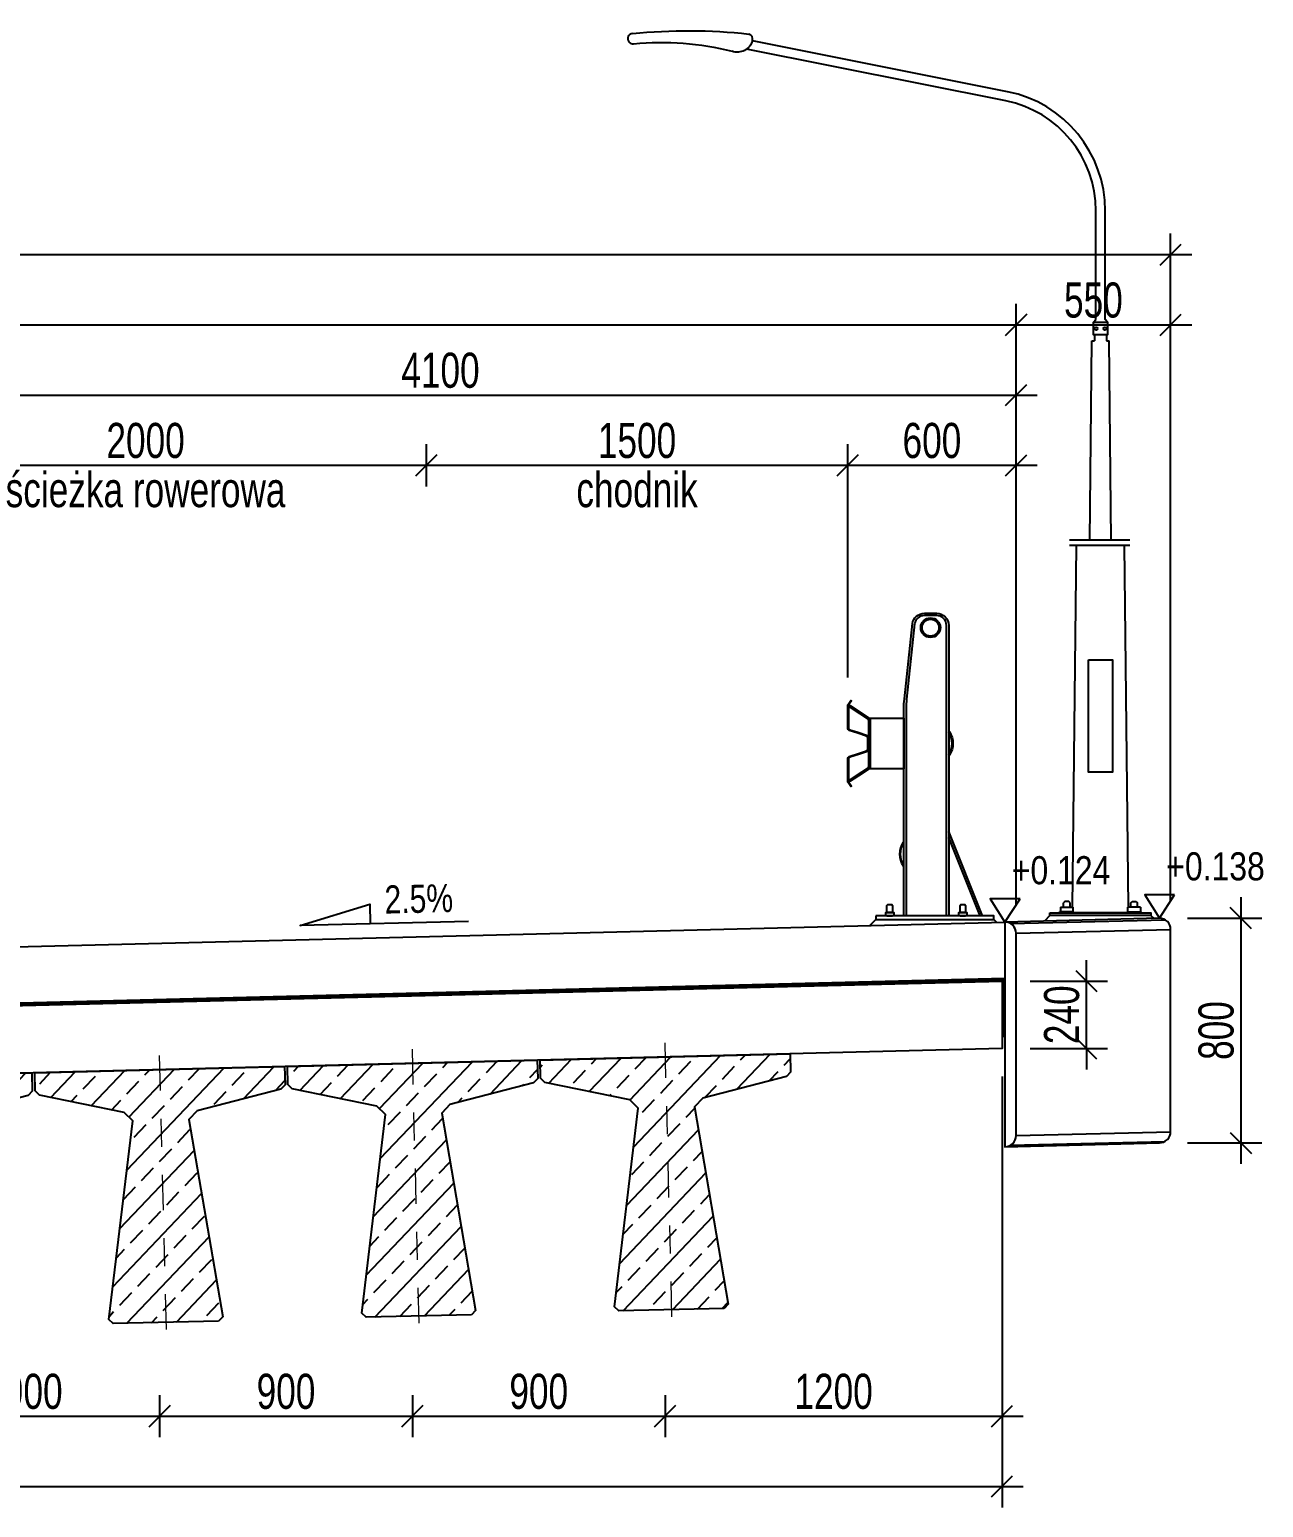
# Model space of a CAD drawing. Header units: metres. Extents: x -13.3 to 43, y -32 to 56.7.
# Drawn here: x 5.09 to 9.48, y -31.96 to -26.7 of the extents above; entities that cross this region are included whole.
import ezdxf
from ezdxf.enums import TextEntityAlignment as Align

# ---------------------------------------------------------------- set-up
doc = ezdxf.new("R2010")
doc.units = ezdxf.units.M
doc.header["$MEASUREMENT"] = 0
doc.linetypes.add('CENTER', pattern=[2, 1.25, -0.25, 0.25, -0.25])
doc.linetypes.add('HIDDEN', pattern=[0.375, 0.25, -0.125])
for name, color, linetype in [('AII_M_bariery', 8, 'Continuous'), ('AII_M_izolacja', 8, 'Continuous'), ('AII_M_konstrukcja beton', 3, 'Continuous'), ('AII_M_kreskowanie', 8, 'Continuous'), ('AII_M_nawierzchnia', 9, 'Continuous'), ('AII_M_wymiary', 9, 'Continuous'), ('AII_M_wyposażenie', 8, 'Continuous')]:
    doc.layers.add(name, color=color, linetype=linetype)
doc.layers.add('AII_M_koty wysokościowe', color=1, linetype='Continuous', lineweight=18)
doc.layers.add('AII_M_osie główne', color=9, linetype='CENTER', lineweight=18)
doc.styles.add('AII_norm.', font='CDMSIMPL.shx', dxfattribs={"width": 0.75, "bigfont": 'CDMBIGPL.shx'})
doc.styles.add('CDMSTYLE', font='CDMSIMPL.shx', dxfattribs={"width": 0.7, "bigfont": 'CDMBIGPL.shx'})
doc.dimstyles.new('A2_M50MM', dxfattribs={"dimscale": 0.05, "dimtxt": 2.5, "dimasz": 1.5, "dimexe": 1.5, "dimexo": 2, "dimgap": 0.5, "dimtad": 1, "dimdec": 0, "dimlfac": 1000, "dimrnd": 5, "dimzin": 9, "dimtxsty": 'AII_norm.', "dimblk": 'OBLIQUE', "dimcen": 2.5, "dimdle": 1.5, "dimclrd": 256, "dimclre": 256, "dimclrt": 1, "dimadec": 1, "dimazin": 2, "dimtfac": 1, "dimtdec": 0, "dimtix": 1, "dimtmove": 1, "dimatfit": 3, "dimfxl": 1, "dimtvp": 1, "dimtfillclr": 256, "dimtolj": 1, "dimtzin": 0, "dimarcsym": 0})

# ---------------------------------------------------------------- blocks, each defined once
blk = doc.blocks.new('Deska_0.8')
at = {"layer": 'AII_M_wyposażenie', "color": 0, "linetype": 'ByBlock', "lineweight": -2}
blk.add_lwpolyline([(0, 0), (0, -0.8, 0.414214), (0.04, -0.76), (0.04, -0.04, 0.414214)], format="xyb", close=True, dxfattribs=at)
blk = doc.blocks.new('Barieroporęcz_1.1')
at = {"layer": 'AII_M_bariery', "color": 0, "linetype": 'ByBlock', "lineweight": -2}
for p, q in [((-0.23, 0.5366), (-0.23, 0.7166)), ((-0.23, 0.7166), (-0.11, 0.7166)), ((-0.11, 0.7166), (-0.11, 0.5366)), ((0.0522, 0.6687), (0.05, 0.6666)), ((-0.11, 0.5366), (-0.23, 0.5366)), ((-0.1122, 0.2751), (-0.11, 0.273)), ((0.17, 0.013), (0.05, 0.313)), ((0.1614, 0.013), (0.05, 0.2915)), ((-0.17, 0.013), (-0.15, 0.013)), ((0.09, 0.013), (0.11, 0.013))]:
    blk.add_line(p, q, dxfattribs=at)
for points in [[(-0.11, 0.013), (-0.11, 0.7514, -0.028091), (-0.1081, 0.785), (-0.0795, 1.0534, -0.371293), (-0.037, 1.09), (0.007, 1.09, -0.414214), (0.05, 1.047), (0.05, 0.013)], [(0.042, 0.013), (0.042, 1.047, 0.414214), (0.007, 1.082), (-0.037, 1.082, 0.361555), (-0.0714, 1.0534), (-0.0716, 1.0525), (-0.1001, 0.7845, 0.028091), (-0.102, 0.7509), (-0.102, 0.013)], [(-0.31, 0.4914), (-0.31, 0.5166), (-0.31, 0.5732, -0.324981), (-0.3052, 0.5798), (-0.2681, 0.5918), (-0.2428, 0.6, 0.324981), (-0.238, 0.6067), (-0.238, 0.6266), (-0.238, 0.6465, 0.324981), (-0.2428, 0.6532), (-0.2737, 0.6632), (-0.3052, 0.6734, -0.324981), (-0.31, 0.6801), (-0.31, 0.7043), (-0.31, 0.7618, -0.15172), (-0.3088, 0.7658), (-0.299, 0.78), (-0.2965, 0.7783), (-0.3058, 0.7649, 0.15172), (-0.307, 0.7609), (-0.307, 0.7043), (-0.307, 0.6823, 0.324981), (-0.3022, 0.6756), (-0.2737, 0.6664), (-0.2398, 0.6554, -0.324981), (-0.235, 0.6487), (-0.235, 0.6266), (-0.235, 0.6045, -0.324981), (-0.2398, 0.5979), (-0.2681, 0.5887), (-0.3022, 0.5776, 0.324981), (-0.307, 0.571), (-0.307, 0.5166), (-0.307, 0.4923, 0.15172), (-0.3058, 0.4884), (-0.2965, 0.4749), (-0.299, 0.4732), (-0.3088, 0.4874, -0.15172), (-0.31, 0.4914, 0.15172), (-0.3088, 0.4874)], [(0.0522, 0.6687, -0.305469), (0.0521, 0.5845), (0.05, 0.5866, 0.3), (0.05, 0.6666)], [(-0.1122, 0.2751, 0.305469), (-0.1121, 0.1908), (-0.11, 0.193, -0.3), (-0.11, 0.273, -0.425)]]:
    blk.add_lwpolyline(points, format="xyb", dxfattribs=at)
blk.add_lwpolyline([(-0.2586, 0.5258), (-0.2382, 0.5392, 0.252386), (-0.235, 0.5451), (-0.235, 0.6017), (-0.235, 0.7081, 0.252386), (-0.2382, 0.714), (-0.2653, 0.7319), (-0.3037, 0.7572), (-0.301, 0.7613), (-0.2653, 0.7378), (-0.2332, 0.7167, -0.252386), (-0.23, 0.7108), (-0.23, 0.6017), (-0.23, 0.5424, -0.252386), (-0.2332, 0.5365), (-0.2586, 0.5198), (-0.301, 0.4919), (-0.3037, 0.4961)], format="xyb", close=True, dxfattribs=at)
for points in [[(-0.17, 0.0245), (-0.17, 0.05), (-0.167, 0.053), (-0.153, 0.053), (-0.15, 0.05), (-0.15, 0.0245)], [(0.09, 0.0245), (0.09, 0.05), (0.093, 0.053), (0.107, 0.053), (0.11, 0.05), (0.11, 0.0245)], [(-0.21, 0.013), (-0.21, 0), (0.21, 0), (0.21, 0.013)], [(-0.1462, 0.013), (-0.1739, 0.013), (-0.1739, 0.0245), (-0.1462, 0.0245)], [(0.1138, 0.013), (0.0862, 0.013), (0.0862, 0.0245), (0.1138, 0.0245)]]:
    blk.add_lwpolyline(points, close=True, dxfattribs=at)
for radius in [0.035, 0.03]:
    blk.add_circle((-0.015, 1.039), radius, dxfattribs=at)
blk = doc.blocks.new('Latarnia_0.8_2.5')
at = {"layer": 'AII_M_wyposażenie', "color": 0, "linetype": 'ByBlock', "lineweight": -2, "ltscale": 5, "extrusion": (0, 0, -1)}
for p, q in [((0.0031, 2.9233), (-0.9197, 3.1078)), ((0.0096, 2.9559), (-0.899, 3.1373)), ((0.3239, 2.1455), (0.3239, 2.5319)), ((0.3572, 2.1444), (0.3572, 2.5319)), ((0.3152, 2.1354), (0.3239, 2.1455)), ((0.3648, 2.1354), (0.3572, 2.1444))]:
    blk.add_line(p, q, dxfattribs=at)
at = {"layer": 'AII_M_wyposażenie', "color": 0, "linetype": 'ByBlock', "lineweight": -2, "ltscale": 5}
for p, q in [((0.3029, 1.3597), (0.3095, 2.069)), ((0.3095, 2.069), (0.3189, 2.069)), ((0.3189, 2.0907), (0.3189, 2.069)), ((0.362, 2.0907), (0.362, 2.069)), ((0.362, 2.069), (0.3713, 2.069)), ((0.3779, 1.3597), (0.3713, 2.069)), ((0.2402, 0.0526), (0.2546, 1.3402)), ((0.4398, 0.0526), (0.4255, 1.3402)), ((0.4375, 0.033), (0.2425, 0.033))]:
    blk.add_line(p, q, dxfattribs=at)
at = {"layer": 'AII_M_wyposażenie', "color": 0, "linetype": 'ByBlock', "lineweight": -2, "ltscale": 0.2}
for p, q in [((0.4445, 1.3597), (0.23, 1.3597)), ((0.4445, 1.3402), (0.23, 1.3402))]:
    blk.add_line(p, q, dxfattribs=at)
at = {"layer": 'AII_M_wyposażenie', "color": 0, "linetype": 'ByBlock', "lineweight": -2}
for p, q in [((0.1975, 0.0527), (0.1975, 0.0364)), ((0.1975, 0.0527), (0.2426, 0.0526)), ((0.2129, 0.0734), (0.208, 0.0684)), ((0.208, 0.0527), (0.208, 0.0684)), ((0.2272, 0.0733), (0.2129, 0.0734)), ((0.232, 0.0685), (0.2272, 0.0733)), ((0.232, 0.0527), (0.232, 0.0685)), ((0.2425, 0.0363), (0.2426, 0.0526)), ((0.4825, 0.0527), (0.4375, 0.0526)), ((0.4375, 0.0363), (0.4375, 0.0526)), ((0.448, 0.0685), (0.4529, 0.0733)), ((0.448, 0.0527), (0.448, 0.0685)), ((0.4529, 0.0733), (0.4671, 0.0734)), ((0.4671, 0.0734), (0.472, 0.0684)), ((0.472, 0.0527), (0.472, 0.0684)), ((0.4825, 0.0527), (0.4826, 0.0364)), ((0.1946, 0.0331), (0.1947, 0.0364)), ((0.2453, 0.0363), (0.1947, 0.0364)), ((0.2453, 0.033), (0.2453, 0.0363)), ((0.4347, 0.0363), (0.4854, 0.0364)), ((0.4347, 0.033), (0.4347, 0.0363)), ((0.4854, 0.0331), (0.4854, 0.0364))]:
    blk.add_line(p, q, dxfattribs=at)
blk.add_lwpolyline([(0, -0.8), (0.55, -0.7862, 0.414214), (0.59, -0.7462), (0.59, -0.0263, 0.414214), (0.55, 0.0137), (0, 0)], format="xyb", dxfattribs=at)
for points in [[(0.02, -0.0053), (0.57, 0.0084)], [(0.16, 0.023), (0.1405, 0.0035)], [(0.52, 0.023), (0.5298, 0.0132)], [(0.04, -0.04), (0.59, -0.0263)], [(0.02, -0.7947), (0.57, -0.7809)]]:
    blk.add_lwpolyline(points, dxfattribs=at)
blk.add_lwpolyline([(0.16, 0.033), (0.52, 0.033), (0.52, 0.023), (0.16, 0.023)], close=True, dxfattribs=at)
at = {"layer": 'AII_M_wyposażenie', "color": 0, "linetype": 'ByBlock', "lineweight": -2, "elevation": 0}
blk.add_lwpolyline([(0.04, -0.76), (0.59, -0.7463)], dxfattribs=at)
at = {"layer": 'AII_M_wyposażenie', "color": 0, "linetype": 'ByBlock', "lineweight": -2, "ltscale": 5}
for centre in [(0.3243, 2.1129), (0.3562, 2.1129)]:
    blk.add_circle(centre, 0.00534, dxfattribs=at)
for centre, radius, start, end in [((-1.3244, 3.1447), 0.0185, 95.8276, 277.0544), ((-0.9175, 3.1428), 0.0193, 343.5823, 72.9825), ((-0.0751, 2.5319), 0.4323, 0, 78.6901), ((-0.0751, 2.5319), 0.3991, 0, 78.6901)]:
    blk.add_arc(centre, radius, start, end, dxfattribs=at)
at = {"layer": 'AII_M_wyposażenie', "color": 0, "linetype": 'ByBlock', "lineweight": -2, "ltscale": 5, "extrusion": (0, 0, -1)}
for centre, radius, start, end in [((1.1282, 1.2101), 1.963, 84.2073, 96.3257), ((1.2211, 2.131), 1.0004, 84.2065, 104.45), ((0.9533, 3.1535), 0.0567, 196.5854, 288.7065)]:
    blk.add_arc(centre, radius, start, end, dxfattribs=at)
at = {"layer": 'AII_M_wyposażenie', "color": 0, "linetype": 'ByBlock', "lineweight": -2, "ltscale": 5}
for points in [[(0.3152, 2.1354), (0.3648, 2.1354), (0.3648, 2.0907), (0.3152, 2.0907)], [(0.2975, 0.933), (0.3825, 0.933), (0.3825, 0.533), (0.2975, 0.533)]]:
    blk.add_3dface(points, dxfattribs=at)
blk = doc.blocks.new('_OBLIQUE')
at = {"color": 0, "linetype": 'ByBlock'}
blk.add_line((-0.5, -0.5), (0.5, 0.5), dxfattribs=at)
blk = doc.blocks.new('*D924')
at = {"layer": 'AII_M_wymiary', "lineweight": -2, "transparency": 16777216}
for p, q in [((9.4, -29.78725), (9.4, -30.73725)), ((9.21, -29.86225), (9.475, -29.86225)), ((9.21, -30.66225), (9.475, -30.66225))]:
    blk.add_line(p, q, dxfattribs=at)
at = {"layer": 'Defpoints', "color": 0, "lineweight": 25, "transparency": 16777216}
for p in [(9.11, -29.86225), (9.11, -30.66225), (9.4, -30.66225)]:
    blk.add_point(p, dxfattribs=at)
at = {"layer": 'AII_M_wymiary', "lineweight": -2, "transparency": 16777216, "xscale": 0.07500000000000001, "yscale": 0.07500000000000001, "zscale": 0.07500000000000001}
for p, rotation in [((9.4, -29.86225), 90), ((9.4, -30.66225), 270)]:
    blk.add_blockref('_OBLIQUE', p, dxfattribs=dict(at, rotation=rotation))
at = {"layer": 'AII_M_wymiary', "color": 1, "lineweight": 25, "transparency": 16777216, "insert": (9.3125, -30.26225), "char_height": 0.125, "attachment_point": 5, "rotation": 90, "style": 'AII_norm.'}
blk.add_mtext('\\A1;800', dxfattribs=at)
blk = doc.blocks.new('Spadek')
at = {"layer": 'AII_M_wymiary', "color": 0}
blk.add_lwpolyline([(-0.2999, 0), (0.2999, 0), (0.0499, 0.07), (0.0499, 0.07), (0.0499, 0)], dxfattribs=at)
at = {"layer": 'AII_M_wymiary', "color": 1, "style": 'CDMSTYLE', "width": 0.8}
blk.add_attdef('SP', text='', height=0.1, rotation=360, dxfattribs=at).set_placement((-0.125, 0.035), align=Align.CENTER)
blk = doc.blocks.new('*D934')
at = {"layer": 'AII_M_wymiary', "lineweight": -2, "transparency": 16777216}
for p, q in [((4.5, -29.9725), (4.5, -28.175)), ((6.5, -28.325), (6.5, -28.175)), ((4.425, -28.25), (6.575, -28.25))]:
    blk.add_line(p, q, dxfattribs=at)
at = {"layer": 'Defpoints', "color": 0, "lineweight": 25, "transparency": 16777216}
for p in [(6.5, -28.25), (6.5, -28.425), (4.5, -30.0725)]:
    blk.add_point(p, dxfattribs=at)
at = {"layer": 'AII_M_wymiary', "lineweight": -2, "transparency": 16777216, "xscale": 0.07500000000000001, "yscale": 0.07500000000000001, "zscale": 0.07500000000000001, "rotation": 180}
blk.add_blockref('_OBLIQUE', (4.5, -28.25), dxfattribs=at)
at = {"layer": 'AII_M_wymiary', "lineweight": -2, "transparency": 16777216, "xscale": 0.07500000000000001, "yscale": 0.07500000000000001, "zscale": 0.07500000000000001}
blk.add_blockref('_OBLIQUE', (6.5, -28.25), dxfattribs=at)
at = {"layer": 'AII_M_wymiary', "color": 1, "lineweight": 25, "transparency": 16777216, "char_height": 0.125, "attachment_point": 5, "style": 'AII_norm.'}
for s, insert in [('\\A1;2000', (5.5, -28.1625)), ('\\A1;ścieżka rowerowa', (5.5, -28.3375))]:
    blk.add_mtext(s, dxfattribs=dict(at, insert=insert))
blk = doc.blocks.new('*D935')
at = {"layer": 'AII_M_wymiary', "lineweight": -2, "transparency": 16777216}
for p, q in [((6.5, -28.325), (6.5, -28.175)), ((8, -29.0052), (8, -28.175)), ((6.425, -28.25), (8.075, -28.25))]:
    blk.add_line(p, q, dxfattribs=at)
at = {"layer": 'Defpoints', "color": 0, "lineweight": 25, "transparency": 16777216}
for p in [(8, -28.25), (6.5, -28.425), (8, -29.1052)]:
    blk.add_point(p, dxfattribs=at)
at = {"layer": 'AII_M_wymiary', "lineweight": -2, "transparency": 16777216, "xscale": 0.07500000000000001, "yscale": 0.07500000000000001, "zscale": 0.07500000000000001, "rotation": 180}
blk.add_blockref('_OBLIQUE', (6.5, -28.25), dxfattribs=at)
at = {"layer": 'AII_M_wymiary', "lineweight": -2, "transparency": 16777216, "xscale": 0.07500000000000001, "yscale": 0.07500000000000001, "zscale": 0.07500000000000001}
blk.add_blockref('_OBLIQUE', (8, -28.25), dxfattribs=at)
at = {"layer": 'AII_M_wymiary', "color": 1, "lineweight": 25, "transparency": 16777216, "char_height": 0.125, "attachment_point": 5, "style": 'AII_norm.'}
for s, insert in [('\\A1;1500', (7.25, -28.1625)), ('\\A1;chodnik', (7.25, -28.3375))]:
    blk.add_mtext(s, dxfattribs=dict(at, insert=insert))
blk = doc.blocks.new('*D936')
at = {"layer": 'AII_M_wymiary', "lineweight": -2, "transparency": 16777216}
for p, q in [((8, -29.0052), (8, -28.175)), ((8.6, -29.816), (8.6, -28.175)), ((7.925, -28.25), (8.675, -28.25))]:
    blk.add_line(p, q, dxfattribs=at)
at = {"layer": 'Defpoints', "color": 0, "lineweight": 25, "transparency": 16777216}
for p in [(8.6, -28.25), (8, -29.1052), (8.6, -29.916)]:
    blk.add_point(p, dxfattribs=at)
at = {"layer": 'AII_M_wymiary', "lineweight": -2, "transparency": 16777216, "xscale": 0.07500000000000001, "yscale": 0.07500000000000001, "zscale": 0.07500000000000001, "rotation": 180}
blk.add_blockref('_OBLIQUE', (8, -28.25), dxfattribs=at)
at = {"layer": 'AII_M_wymiary', "lineweight": -2, "transparency": 16777216, "xscale": 0.07500000000000001, "yscale": 0.07500000000000001, "zscale": 0.07500000000000001}
blk.add_blockref('_OBLIQUE', (8.6, -28.25), dxfattribs=at)
at = {"layer": 'AII_M_wymiary', "color": 1, "lineweight": 25, "transparency": 16777216, "insert": (8.3, -28.1625), "char_height": 0.125, "attachment_point": 5, "style": 'AII_norm.'}
blk.add_mtext('\\A1;600', dxfattribs=at)
blk = doc.blocks.new('*D939')
at = {"layer": 'AII_M_wymiary', "lineweight": -2, "transparency": 16777216}
for p, q in [((4.5, -29.9725), (4.5, -27.925)), ((8.6, -29.816), (8.6, -27.925)), ((4.425, -28), (8.675, -28))]:
    blk.add_line(p, q, dxfattribs=at)
at = {"layer": 'Defpoints', "color": 0, "lineweight": 25, "transparency": 16777216}
for p in [(8.6, -28), (8.6, -29.916), (4.5, -30.0725)]:
    blk.add_point(p, dxfattribs=at)
at = {"layer": 'AII_M_wymiary', "lineweight": -2, "transparency": 16777216, "xscale": 0.07500000000000001, "yscale": 0.07500000000000001, "zscale": 0.07500000000000001, "rotation": 180}
blk.add_blockref('_OBLIQUE', (4.5, -28), dxfattribs=at)
at = {"layer": 'AII_M_wymiary', "lineweight": -2, "transparency": 16777216, "xscale": 0.07500000000000001, "yscale": 0.07500000000000001, "zscale": 0.07500000000000001}
blk.add_blockref('_OBLIQUE', (8.6, -28), dxfattribs=at)
at = {"layer": 'AII_M_wymiary', "color": 1, "lineweight": 25, "transparency": 16777216, "insert": (6.55, -27.9125), "char_height": 0.125, "attachment_point": 5, "style": 'AII_norm.'}
blk.add_mtext('\\A1;4100', dxfattribs=at)
blk = doc.blocks.new('*D940')
at = {"layer": 'AII_M_wymiary', "lineweight": -2, "transparency": 16777216}
for p, q in [((-9.55, -29.5401), (-9.55, -27.675)), ((8.6, -29.816), (8.6, -27.675)), ((-9.625, -27.75), (8.675, -27.75))]:
    blk.add_line(p, q, dxfattribs=at)
at = {"layer": 'Defpoints', "color": 0, "lineweight": 25, "transparency": 16777216}
for p in [(8.6, -27.75), (-9.55, -29.6401), (8.6, -29.916)]:
    blk.add_point(p, dxfattribs=at)
at = {"layer": 'AII_M_wymiary', "lineweight": -2, "transparency": 16777216, "xscale": 0.07500000000000001, "yscale": 0.07500000000000001, "zscale": 0.07500000000000001, "rotation": 180}
blk.add_blockref('_OBLIQUE', (-9.55, -27.75), dxfattribs=at)
at = {"layer": 'AII_M_wymiary', "lineweight": -2, "transparency": 16777216, "xscale": 0.07500000000000001, "yscale": 0.07500000000000001, "zscale": 0.07500000000000001}
blk.add_blockref('_OBLIQUE', (8.6, -27.75), dxfattribs=at)
at = {"layer": 'AII_M_wymiary', "color": 1, "lineweight": 25, "transparency": 16777216, "insert": (-0.475, -27.6625), "char_height": 0.125, "attachment_point": 5, "style": 'AII_norm.'}
blk.add_mtext('\\A1;18150', dxfattribs=at)
blk = doc.blocks.new('*D941')
at = {"layer": 'AII_M_wymiary', "lineweight": -2, "transparency": 16777216}
for p, q in [((8.6, -29.816), (8.6, -27.675)), ((9.15, -29.80225), (9.15, -27.675)), ((8.525, -27.75), (9.225, -27.75))]:
    blk.add_line(p, q, dxfattribs=at)
at = {"layer": 'Defpoints', "color": 0, "lineweight": 25, "transparency": 16777216}
for p in [(9.15, -27.75), (8.6, -29.916), (9.15, -29.90225)]:
    blk.add_point(p, dxfattribs=at)
at = {"layer": 'AII_M_wymiary', "lineweight": -2, "transparency": 16777216, "xscale": 0.07500000000000001, "yscale": 0.07500000000000001, "zscale": 0.07500000000000001, "rotation": 180}
blk.add_blockref('_OBLIQUE', (8.6, -27.75), dxfattribs=at)
at = {"layer": 'AII_M_wymiary', "lineweight": -2, "transparency": 16777216, "xscale": 0.07500000000000001, "yscale": 0.07500000000000001, "zscale": 0.07500000000000001}
blk.add_blockref('_OBLIQUE', (9.15, -27.75), dxfattribs=at)
at = {"layer": 'AII_M_wymiary', "color": 1, "lineweight": 25, "transparency": 16777216, "insert": (8.875, -27.6625), "char_height": 0.125, "attachment_point": 5, "style": 'AII_norm.'}
blk.add_mtext('\\A1;550', dxfattribs=at)
blk = doc.blocks.new('*D942')
at = {"layer": 'AII_M_wymiary', "lineweight": -2, "transparency": 16777216}
for p, q in [((-9.55, -29.5401), (-9.55, -27.425)), ((9.15, -29.80225), (9.15, -27.425)), ((-9.625, -27.5), (9.225, -27.5))]:
    blk.add_line(p, q, dxfattribs=at)
at = {"layer": 'Defpoints', "color": 0, "lineweight": 25, "transparency": 16777216}
for p in [(9.15, -27.5), (-9.55, -29.6401), (9.15, -29.90225)]:
    blk.add_point(p, dxfattribs=at)
at = {"layer": 'AII_M_wymiary', "lineweight": -2, "transparency": 16777216, "xscale": 0.07500000000000001, "yscale": 0.07500000000000001, "zscale": 0.07500000000000001, "rotation": 180}
blk.add_blockref('_OBLIQUE', (-9.55, -27.5), dxfattribs=at)
at = {"layer": 'AII_M_wymiary', "lineweight": -2, "transparency": 16777216, "xscale": 0.07500000000000001, "yscale": 0.07500000000000001, "zscale": 0.07500000000000001}
blk.add_blockref('_OBLIQUE', (9.15, -27.5), dxfattribs=at)
at = {"layer": 'AII_M_wymiary', "color": 1, "lineweight": 25, "transparency": 16777216, "insert": (-0.2, -27.4125), "char_height": 0.125, "attachment_point": 5, "style": 'AII_norm.'}
blk.add_mtext('\\A1;18700', dxfattribs=at)
blk = doc.blocks.new('00kota3')
at = {"layer": 'AII_M_koty wysokościowe', "color": 0, "linetype": 'Continuous', "lineweight": -2}
blk.add_lwpolyline([(1.08, 1.66), (-1.04, 1.66), (0, 0)], close=True, dxfattribs=at)
at = {"layer": 'AII_M_koty wysokościowe', "color": 0, "linetype": 'Continuous', "lineweight": -2, "style": 'CDMSTYLE', "width": 0.85}
blk.add_attdef('%%P000.000', (0.49, 2.69), '', height=2, dxfattribs=at)
blk = doc.blocks.new('Belka_T21')
at = {"layer": 'AII_M_kreskowanie'}
h = blk.add_hatch(dxfattribs=at)
h.set_pattern_fill('ANSI33', color=256, scale=0.5)
h.set_pattern_definition([(45, (3.91824, -8.47302), (-0.0883883, 0.0883883), []), (45, (4.00663, -8.47302), (-0.0883883, 0.0883883), [0.0625, -0.03125])])
h.paths.add_polyline_path([(0.1, -0.18), (0.13, -0.15), (0.43, -0.08), (0.445, -0.065), (0.445, 0), (-0.445, 0), (-0.445, -0.065), (-0.43, -0.08), (-0.13, -0.15), (-0.1, -0.18), (-0.2025, -0.885), (-0.1875, -0.9), (0.1875, -0.9), (0.2025, -0.885)])
at = {"layer": 'AII_M_konstrukcja beton', "color": 1}
blk.add_lwpolyline([(0.1875, -0.9), (-0.1875, -0.9), (-0.2025, -0.885), (-0.1, -0.18), (-0.13, -0.15), (-0.43, -0.08), (-0.445, -0.065), (-0.445, 0), (0.445, 0), (0.445, -0.065), (0.43, -0.08), (0.13, -0.15), (0.1, -0.18), (0.2025, -0.885)], close=True, dxfattribs=at)
at = {"layer": 'AII_M_osie główne', "ltscale": 0.1}
blk.add_lwpolyline([(0, 0.05), (0, -1)], dxfattribs=at)
blk = doc.blocks.new('*D959')
at = {"layer": 'AII_M_wymiary', "lineweight": -2, "transparency": 16777216}
for p, q in [((4.65, -31.56), (4.65, -31.71)), ((5.55, -31.56), (5.55, -31.71)), ((4.575, -31.635), (5.625, -31.635))]:
    blk.add_line(p, q, dxfattribs=at)
at = {"layer": 'Defpoints', "color": 0, "lineweight": 25, "transparency": 16777216}
for p in [(4.65, -31.46), (5.55, -31.46), (5.55, -31.635)]:
    blk.add_point(p, dxfattribs=at)
at = {"layer": 'AII_M_wymiary', "lineweight": -2, "transparency": 16777216, "xscale": 0.07500000000000001, "yscale": 0.07500000000000001, "zscale": 0.07500000000000001, "rotation": 180}
blk.add_blockref('_OBLIQUE', (4.65, -31.635), dxfattribs=at)
at = {"layer": 'AII_M_wymiary', "lineweight": -2, "transparency": 16777216, "xscale": 0.07500000000000001, "yscale": 0.07500000000000001, "zscale": 0.07500000000000001}
blk.add_blockref('_OBLIQUE', (5.55, -31.635), dxfattribs=at)
at = {"layer": 'AII_M_wymiary', "color": 1, "lineweight": 25, "transparency": 16777216, "insert": (5.1, -31.5475), "char_height": 0.125, "attachment_point": 5, "style": 'AII_norm.'}
blk.add_mtext('\\A1;900', dxfattribs=at)
blk = doc.blocks.new('*D960')
at = {"layer": 'AII_M_wymiary', "lineweight": -2, "transparency": 16777216}
for p, q in [((5.55, -31.56), (5.55, -31.71)), ((6.45, -31.56), (6.45, -31.71)), ((5.475, -31.635), (6.525, -31.635))]:
    blk.add_line(p, q, dxfattribs=at)
at = {"layer": 'Defpoints', "color": 0, "lineweight": 25, "transparency": 16777216}
for p in [(5.55, -31.46), (6.45, -31.46), (6.45, -31.635)]:
    blk.add_point(p, dxfattribs=at)
at = {"layer": 'AII_M_wymiary', "lineweight": -2, "transparency": 16777216, "xscale": 0.07500000000000001, "yscale": 0.07500000000000001, "zscale": 0.07500000000000001, "rotation": 180}
blk.add_blockref('_OBLIQUE', (5.55, -31.635), dxfattribs=at)
at = {"layer": 'AII_M_wymiary', "lineweight": -2, "transparency": 16777216, "xscale": 0.07500000000000001, "yscale": 0.07500000000000001, "zscale": 0.07500000000000001}
blk.add_blockref('_OBLIQUE', (6.45, -31.635), dxfattribs=at)
at = {"layer": 'AII_M_wymiary', "color": 1, "lineweight": 25, "transparency": 16777216, "insert": (6, -31.5475), "char_height": 0.125, "attachment_point": 5, "style": 'AII_norm.'}
blk.add_mtext('\\A1;900', dxfattribs=at)
blk = doc.blocks.new('*D961')
at = {"layer": 'AII_M_wymiary', "lineweight": -2, "transparency": 16777216}
for p, q in [((6.45, -31.56), (6.45, -31.71)), ((7.35, -31.56), (7.35, -31.71)), ((6.375, -31.635), (7.425, -31.635))]:
    blk.add_line(p, q, dxfattribs=at)
at = {"layer": 'Defpoints', "color": 0, "lineweight": 25, "transparency": 16777216}
for p in [(6.45, -31.46), (7.35, -31.46), (7.35, -31.635)]:
    blk.add_point(p, dxfattribs=at)
at = {"layer": 'AII_M_wymiary', "lineweight": -2, "transparency": 16777216, "xscale": 0.07500000000000001, "yscale": 0.07500000000000001, "zscale": 0.07500000000000001, "rotation": 180}
blk.add_blockref('_OBLIQUE', (6.45, -31.635), dxfattribs=at)
at = {"layer": 'AII_M_wymiary', "lineweight": -2, "transparency": 16777216, "xscale": 0.07500000000000001, "yscale": 0.07500000000000001, "zscale": 0.07500000000000001}
blk.add_blockref('_OBLIQUE', (7.35, -31.635), dxfattribs=at)
at = {"layer": 'AII_M_wymiary', "color": 1, "lineweight": 25, "transparency": 16777216, "insert": (6.9, -31.5475), "char_height": 0.125, "attachment_point": 5, "style": 'AII_norm.'}
blk.add_mtext('\\A1;900', dxfattribs=at)
blk = doc.blocks.new('*D962')
at = {"layer": 'AII_M_wymiary', "lineweight": -2, "transparency": 16777216}
for p, q in [((8.55, -30.42625), (8.55, -31.71)), ((7.35, -31.56), (7.35, -31.71)), ((7.275, -31.635), (8.625, -31.635))]:
    blk.add_line(p, q, dxfattribs=at)
at = {"layer": 'Defpoints', "color": 0, "lineweight": 25, "transparency": 16777216}
for p in [(8.55, -30.32625), (7.35, -31.46), (8.55, -31.635)]:
    blk.add_point(p, dxfattribs=at)
at = {"layer": 'AII_M_wymiary', "lineweight": -2, "transparency": 16777216, "xscale": 0.07500000000000001, "yscale": 0.07500000000000001, "zscale": 0.07500000000000001, "rotation": 180}
blk.add_blockref('_OBLIQUE', (7.35, -31.635), dxfattribs=at)
at = {"layer": 'AII_M_wymiary', "lineweight": -2, "transparency": 16777216, "xscale": 0.07500000000000001, "yscale": 0.07500000000000001, "zscale": 0.07500000000000001}
blk.add_blockref('_OBLIQUE', (8.55, -31.635), dxfattribs=at)
at = {"layer": 'AII_M_wymiary', "color": 1, "lineweight": 25, "transparency": 16777216, "insert": (7.95, -31.5475), "char_height": 0.125, "attachment_point": 5, "style": 'AII_norm.'}
blk.add_mtext('\\A1;1200', dxfattribs=at)
blk = doc.blocks.new('*D963')
at = {"layer": 'AII_M_wymiary', "lineweight": -2, "transparency": 16777216}
for p, q in [((-9.5, -30.1925), (-9.5, -31.96)), ((8.55, -30.42625), (8.55, -31.96)), ((-9.575, -31.885), (8.625, -31.885))]:
    blk.add_line(p, q, dxfattribs=at)
at = {"layer": 'Defpoints', "color": 0, "lineweight": 25, "transparency": 16777216}
for p in [(-9.5, -30.0925), (8.55, -30.32625), (8.55, -31.885)]:
    blk.add_point(p, dxfattribs=at)
at = {"layer": 'AII_M_wymiary', "lineweight": -2, "transparency": 16777216, "xscale": 0.07500000000000001, "yscale": 0.07500000000000001, "zscale": 0.07500000000000001, "rotation": 180}
blk.add_blockref('_OBLIQUE', (-9.5, -31.885), dxfattribs=at)
at = {"layer": 'AII_M_wymiary', "lineweight": -2, "transparency": 16777216, "xscale": 0.07500000000000001, "yscale": 0.07500000000000001, "zscale": 0.07500000000000001}
blk.add_blockref('_OBLIQUE', (8.55, -31.885), dxfattribs=at)
at = {"layer": 'AII_M_wymiary', "color": 1, "lineweight": 25, "transparency": 16777216, "insert": (-0.475, -31.7975), "char_height": 0.125, "attachment_point": 5, "style": 'AII_norm.'}
blk.add_mtext('\\A1;18050', dxfattribs=at)
blk = doc.blocks.new('*D965')
at = {"layer": 'AII_M_wymiary', "lineweight": -2, "transparency": 16777216}
for p, q in [((8.85, -30.08625), (8.85, -30.01125)), ((8.65, -30.08625), (8.925, -30.08625)), ((8.85, -30.32625), (8.85, -30.08625)), ((8.65, -30.32625), (8.925, -30.32625)), ((8.85, -30.32625), (8.85, -30.40125))]:
    blk.add_line(p, q, dxfattribs=at)
at = {"layer": 'Defpoints', "color": 0, "lineweight": 25, "transparency": 16777216}
for p in [(8.55, -30.08625), (8.85, -30.08625), (8.55, -30.32625)]:
    blk.add_point(p, dxfattribs=at)
at = {"layer": 'AII_M_wymiary', "lineweight": -2, "transparency": 16777216, "xscale": 0.07500000000000001, "yscale": 0.07500000000000001, "zscale": 0.07500000000000001}
for p, rotation in [((8.85, -30.08625), 270), ((8.85, -30.32625), 90)]:
    blk.add_blockref('_OBLIQUE', p, dxfattribs=dict(at, rotation=rotation))
at = {"layer": 'AII_M_wymiary', "color": 1, "lineweight": 25, "transparency": 16777216, "insert": (8.7625, -30.20625), "char_height": 0.125, "attachment_point": 5, "rotation": 90, "style": 'AII_norm.'}
blk.add_mtext('\\A1;240', dxfattribs=at)

msp = doc.modelspace()

# ---------------------------------------------------------------- linework, layer by layer
at = {"layer": 'AII_M_bariery', "lineweight": 25}
for points in [[(8.079, -29.888), (8.1, -29.867)], [(8.52, -29.867), (8.5298, -29.8768)]]:
    msp.add_lwpolyline(points, dxfattribs=at)
at = {"layer": 'AII_M_izolacja', "lineweight": 25}
msp.add_lwpolyline([(-9.51, -29.8422), (4.2, -30.185), (8.56, -30.076)], dxfattribs=at)
at = {"layer": 'AII_M_izolacja', "linetype": 'HIDDEN', "lineweight": 25, "ltscale": 0.7, "const_width": 0.01, "flags": 128}
msp.add_lwpolyline([(-9.505, -30.0525), (-9.505, -29.8474), (4.2, -30.19), (8.555, -30.0811), (8.555, -30.2862)], dxfattribs=at)
at = {"layer": 'AII_M_konstrukcja beton', "lineweight": 25}
msp.add_lwpolyline([(-9.5, -29.8525), (4.2, -30.195), (8.55, -30.0863), (8.55, -30.3263), (4.2, -30.435), (-9.5, -30.0925)], close=True, dxfattribs=at)
at = {"layer": 'AII_M_nawierzchnia', "lineweight": 25}
msp.add_lwpolyline([(4.7, -29.9725), (8.56, -29.876)], dxfattribs=at)

# ---------------------------------------------------------------- block references
at = {"layer": 'AII_M_bariery', "lineweight": 25}
msp.add_blockref('Barieroporęcz_1.1', (8.31, -29.867), dxfattribs=at)
at = {"layer": 'AII_M_konstrukcja beton', "lineweight": 25, "rotation": 1.432096184164607}
for p in [(7.35, -30.3562), (5.55, -30.4013), (6.45, -30.3788), (4.65, -30.4237)]:
    msp.add_blockref('Belka_T21', p, dxfattribs=at)
at = {"layer": 'AII_M_koty wysokościowe', "lineweight": 25, "xscale": 0.05, "yscale": 0.05, "zscale": 0.05}
for p, values in [((8.56, -29.876), {'%%P000.000': '+0.124'}), ((9.11, -29.8622), {'%%P000.000': '+0.138'})]:
    msp.add_blockref('00kota3', p, dxfattribs=at).add_auto_attribs(values)
at = {"layer": 'AII_M_wymiary', "lineweight": 25}
ref = msp.add_blockref('Spadek', (6.35, -29.8813), dxfattribs=dict(at, xscale=-1, rotation=1.432096184164662))
ref.add_attrib('SP', '2.5%', dxfattribs={"color": 1, "height": 0.1, "rotation": 1.4321, "style": 'CDMSTYLE', "width": 0.8}).set_placement((6.4741, -29.8431), align=Align.CENTER)
at = {"layer": 'AII_M_wyposażenie', "lineweight": 25}
for name in ['Latarnia_0.8_2.5', 'Deska_0.8']:
    msp.add_blockref(name, (8.56, -29.876), dxfattribs=at)

# ---------------------------------------------------------------- dimensions: what is measured, and where the dimension line sits
at = {"layer": 'AII_M_wymiary', "lineweight": 25}
for base, p1, p2, picture, middle in [((9.15, -27.5), (-9.55, -29.6401), (9.15, -29.9022), '*D942', (-0.2, -27.4125)), ((8.6, -27.75), (-9.55, -29.6401), (8.6, -29.916), '*D940', (-0.475, -27.6625)), ((9.15, -27.75), (8.6, -29.916), (9.15, -29.9022), '*D941', (8.875, -27.6625)), ((8.6, -28), (4.5, -30.0725), (8.6, -29.916), '*D939', (6.55, -27.9125)), ((8.6, -28.25), (8, -29.1052), (8.6, -29.916), '*D936', (8.3, -28.1625)), ((8.55, -31.885), (-9.5, -30.0925), (8.55, -30.3263), '*D963', (-0.475, -31.7975)), ((8.55, -31.635), (7.35, -31.46), (8.55, -30.3263), '*D962', (7.95, -31.5475)), ((5.55, -31.635), (4.65, -31.46), (5.55, -31.46), '*D959', (5.1, -31.5475)), ((6.45, -31.635), (5.55, -31.46), (6.45, -31.46), '*D960', (6, -31.5475)), ((7.35, -31.635), (6.45, -31.46), (7.35, -31.46), '*D961', (6.9, -31.5475))]:
    dim = msp.add_linear_dim(base=base, p1=p1, p2=p2, dimstyle='A2_M50MM', dxfattribs=at)
    dim.commit()
    dim.dimension.update_dxf_attribs({"geometry": picture, "text_midpoint": middle})
for base, p1, p2, text, picture, middle in [((6.5, -28.25), (4.5, -30.0725), (6.5, -28.425), '<>\\Xścieżka rowerowa', '*D934', (5.5, -28.25)), ((8, -28.25), (6.5, -28.425), (8, -29.1052), '<>\\Xchodnik', '*D935', (7.25, -28.25))]:
    dim = msp.add_linear_dim(base=base, p1=p1, p2=p2, text=text, dimstyle='A2_M50MM', dxfattribs=at)
    dim.commit()
    dim.dimension.update_dxf_attribs({"geometry": picture, "text_midpoint": middle})
for base, p1, p2, picture, middle in [((9.4, -30.6623), (9.11, -29.8622), (9.11, -30.6623), '*D924', (9.3125, -30.2623)), ((8.85, -30.0863), (8.55, -30.3263), (8.55, -30.0863), '*D965', (8.7625, -30.2063))]:
    dim = msp.add_linear_dim(base=base, p1=p1, p2=p2, angle=90, dimstyle='A2_M50MM', dxfattribs=at)
    dim.commit()
    dim.dimension.update_dxf_attribs({"geometry": picture, "text_midpoint": middle})

doc.saveas('drawing.dxf')
